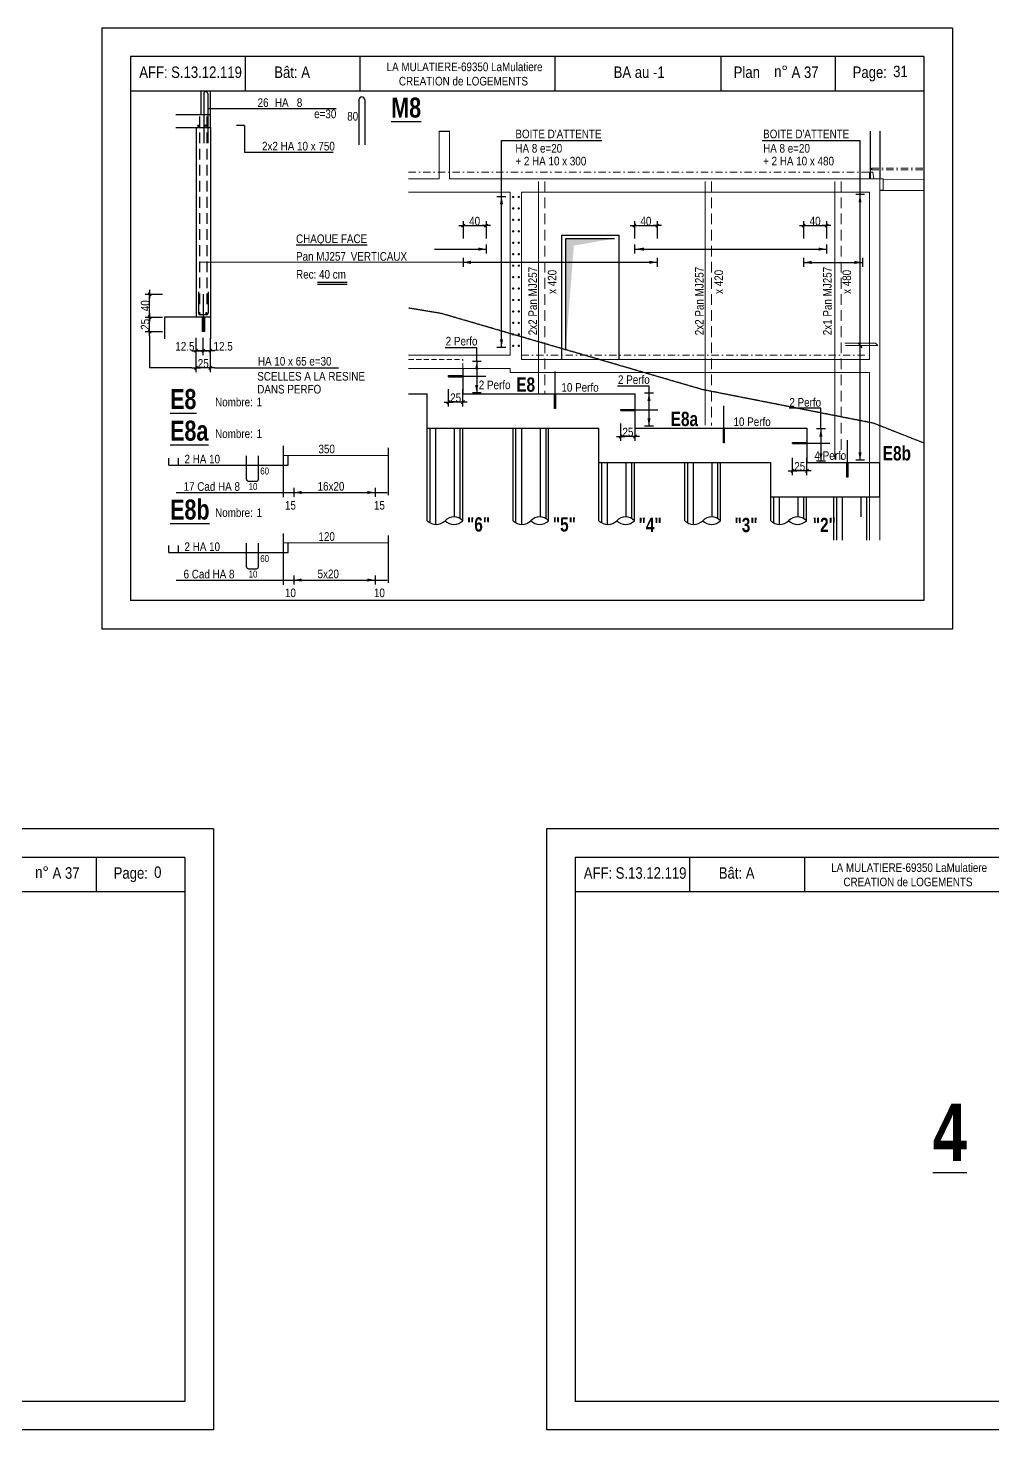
# Model space of a CAD drawing. Header units: metres. Extents: x -9927 to 45032, y -190416 to 12166.
# Drawn here: x 7511 to 9196, y -173726 to -171278 of the extents above; entities that cross this region are included whole.
import ezdxf
from ezdxf.enums import TextEntityAlignment as Align

# ---------------------------------------------------------------- set-up
doc = ezdxf.new("R2010")
doc.units = ezdxf.units.M
doc.header["$PDMODE"] = 65
for name, pattern in [('CACHE2', [0.1875, 0.125, -0.0625]), ('CACHEx2', [19.05, 12.7, -6.35]), ('TIRETPT2', [12.7, 6.35, -3.175, 0, -3.175]), ('TIRETPTX2', [50.8, 25.4, -12.7, 0, -12.7])]:
    doc.linetypes.add(name, pattern=pattern)
for name, color, linetype in [('01_cote_gen', 4, 'Continuous'), ('01_fenetres', 171, 'Continuous'), ('01_linteaux', 3, 'Continuous'), ('01_murs_coup', 5, 'Continuous'), ('01_poch_BN', 9, 'Continuous'), ('01_poch_murs', 251, 'Continuous'), ('01_sem', 42, 'Continuous'), ('01_texte', 230, 'Continuous'), ('AA_COTES', 2, 'Continuous')]:
    doc.layers.add(name, color=color, linetype=linetype)
doc.styles.add('impact', font='impact.ttf')
doc.styles.add('STYLE2', font='ARIALN.TTF')
doc.dimstyles.new('JB50', dxfattribs={"dimscale": 0.1, "dimtxt": 150, "dimasz": 15, "dimexe": 0.1, "dimexo": 0.1, "dimgap": 0.09, "dimtad": 1, "dimdec": 1, "dimdsep": 46, "dimtxsty": 'STYLE2', "dimblk1": 'BOND_G', "dimblk2": 'BOND_D', "dimsah": 1, "dimcen": 1.5, "dimdle": 0.01, "dimse1": 1, "dimse2": 1, "dimclrd": 4, "dimclre": 2, "dimclrt": 6, "dimazin": 2, "dimtfac": 2.333333, "dimtdec": 1, "dimtix": 1, "dimtmove": 2, "dimatfit": 3, "dimldrblk": 'BOND_G', "dimfxl": 1, "dimtolj": 1, "dimtzin": 0, "dimarcsym": 0})

# ---------------------------------------------------------------- blocks, each defined once
blk = doc.blocks.new('BOND_G')
at = {"layer": 'AA_COTES', "color": 0}
for p, q in [((5, 0), (-5, 0)), ((1.8, 1.8), (-1.8, -1.8)), ((0, -5), (0, 15))]:
    blk.add_line(p, q, dxfattribs=at)
blk = doc.blocks.new('BOND_D')
at = {"layer": 'AA_COTES', "color": 0}
for p, q in [((5, 0), (-5, 0)), ((-1.8, -1.8), (1.8, 1.8)), ((0, 5), (0, -15))]:
    blk.add_line(p, q, dxfattribs=at)
blk = doc.blocks.new('*D1812')
at = {"layer": '01_cote_gen', "color": 4, "lineweight": -2, "ltscale": 0.5, "transparency": 16777216}
blk.add_line((8571.3, -171622.6), (8608.2, -171622.6), dxfattribs=at)
at = {"layer": 'DEFPOINTS', "color": 0, "lineweight": 0, "ltscale": 0.5, "transparency": 16777216}
for p in [(8609.7, -171622.6), (8569.8, -171655.7), (8609.7, -171678.8)]:
    blk.add_point(p, dxfattribs=at)
at = {"layer": '01_cote_gen', "color": 4, "lineweight": -2, "ltscale": 0.5, "transparency": 16777216, "xscale": 1.5, "yscale": 1.5, "zscale": 1.5, "rotation": 180}
blk.add_blockref('BOND_G', (8569.8, -171622.6), dxfattribs=at)
at = {"layer": '01_cote_gen', "color": 4, "lineweight": -2, "ltscale": 0.5, "transparency": 16777216, "xscale": 1.5, "yscale": 1.5, "zscale": 1.5}
blk.add_blockref('BOND_D', (8609.7, -171622.6), dxfattribs=at)
at = {"layer": '01_cote_gen', "color": 6, "lineweight": 0, "ltscale": 0.5, "transparency": 16777216, "insert": (8589.8, -171614.9), "char_height": 15, "attachment_point": 5, "style": 'STYLE2'}
blk.add_mtext('\\A1;40', dxfattribs=at)
blk = doc.blocks.new('*D1813')
at = {"layer": '01_cote_gen', "color": 4, "lineweight": -2, "ltscale": 0.5, "transparency": 16777216}
blk.add_line((8866.7, -171622.6), (8903.7, -171622.6), dxfattribs=at)
at = {"layer": 'DEFPOINTS', "color": 0, "lineweight": 0, "ltscale": 0.5, "transparency": 16777216}
for p in [(8905.2, -171622.6), (8905.2, -171655.7), (8865.2, -171678.8)]:
    blk.add_point(p, dxfattribs=at)
at = {"layer": '01_cote_gen', "color": 4, "lineweight": -2, "ltscale": 0.5, "transparency": 16777216, "xscale": 1.5, "yscale": 1.5, "zscale": 1.5, "rotation": 180}
blk.add_blockref('BOND_G', (8865.2, -171622.6), dxfattribs=at)
at = {"layer": '01_cote_gen', "color": 4, "lineweight": -2, "ltscale": 0.5, "transparency": 16777216, "xscale": 1.5, "yscale": 1.5, "zscale": 1.5}
blk.add_blockref('BOND_D', (8905.2, -171622.6), dxfattribs=at)
at = {"layer": '01_cote_gen', "color": 6, "lineweight": 0, "ltscale": 0.5, "transparency": 16777216, "insert": (8885.2, -171614.9), "char_height": 15, "attachment_point": 5, "style": 'STYLE2'}
blk.add_mtext('\\A1;40', dxfattribs=at)
blk = doc.blocks.new('*D1814')
at = {"layer": '01_cote_gen', "color": 4, "lineweight": -2, "ltscale": 0.5, "transparency": 16777216}
blk.add_line((8272.4, -171622.6), (8309.4, -171622.6), dxfattribs=at)
at = {"layer": 'DEFPOINTS', "color": 0, "lineweight": 0, "ltscale": 0.5, "transparency": 16777216}
for p in [(8310.9, -171622.6), (8310.9, -171655.7), (8270.9, -171678.8)]:
    blk.add_point(p, dxfattribs=at)
at = {"layer": '01_cote_gen', "color": 4, "lineweight": -2, "ltscale": 0.5, "transparency": 16777216, "xscale": 1.5, "yscale": 1.5, "zscale": 1.5, "rotation": 180}
blk.add_blockref('BOND_G', (8270.9, -171622.6), dxfattribs=at)
at = {"layer": '01_cote_gen', "color": 4, "lineweight": -2, "ltscale": 0.5, "transparency": 16777216, "xscale": 1.5, "yscale": 1.5, "zscale": 1.5}
blk.add_blockref('BOND_D', (8310.9, -171622.6), dxfattribs=at)
at = {"layer": '01_cote_gen', "color": 6, "lineweight": 0, "ltscale": 0.5, "transparency": 16777216, "insert": (8290.9, -171614.9), "char_height": 15, "attachment_point": 5, "style": 'STYLE2'}
blk.add_mtext('\\A1;40', dxfattribs=at)
blk = doc.blocks.new('*D1815')
at = {"layer": '01_cote_gen', "color": 4, "lineweight": -2, "ltscale": 0.5, "transparency": 16777216}
blk.add_line((7723.4, -171781.1), (7723.4, -171744.1), dxfattribs=at)
at = {"layer": 'DEFPOINTS', "color": 0, "lineweight": 0, "ltscale": 0.5, "transparency": 16777216}
for p in [(7723.4, -171742.6), (7817.1, -171742.6), (7730.9, -171782.6)]:
    blk.add_point(p, dxfattribs=at)
at = {"layer": '01_cote_gen', "color": 4, "lineweight": -2, "ltscale": 0.5, "transparency": 16777216, "xscale": 1.5, "yscale": 1.5, "zscale": 1.5}
for name, p, rotation in [('BOND_D', (7723.4, -171742.6), 90), ('BOND_G', (7723.4, -171782.6), 270)]:
    blk.add_blockref(name, p, dxfattribs=dict(at, rotation=rotation))
at = {"layer": '01_cote_gen', "color": 6, "lineweight": 0, "ltscale": 0.5, "transparency": 16777216, "insert": (7715.8, -171762.6), "char_height": 15, "attachment_point": 5, "rotation": 90, "style": 'STYLE2'}
blk.add_mtext('\\A1;40', dxfattribs=at)
blk = doc.blocks.new('*D1816')
at = {"layer": '01_cote_gen', "color": 4, "lineweight": -2, "ltscale": 0.5, "transparency": 16777216}
blk.add_line((7828.1, -171841.2), (7818.6, -171841.2), dxfattribs=at)
at = {"layer": 'DEFPOINTS', "color": 0, "lineweight": 0, "ltscale": 0.5, "transparency": 16777216}
for p in [(7829.6, -171801.5), (7817.1, -171807.6), (7817.1, -171841.2)]:
    blk.add_point(p, dxfattribs=at)
at = {"layer": '01_cote_gen', "color": 4, "lineweight": -2, "ltscale": 0.5, "transparency": 16777216, "xscale": 1.5, "yscale": 1.5, "zscale": 1.5, "rotation": 180}
blk.add_blockref('BOND_D', (7817.1, -171841.2), dxfattribs=at)
at = {"layer": '01_cote_gen', "color": 4, "lineweight": -2, "ltscale": 0.5, "transparency": 16777216, "xscale": 1.5, "yscale": 1.5, "zscale": 1.5}
blk.add_blockref('BOND_G', (7829.6, -171841.2), dxfattribs=at)
at = {"layer": '01_cote_gen', "color": 6, "lineweight": 0, "ltscale": 0.5, "transparency": 16777216, "insert": (7851.8, -171833.5), "char_height": 15, "attachment_point": 5, "style": 'STYLE2'}
blk.add_mtext('\\A1;12.5', dxfattribs=at)
blk = doc.blocks.new('*D1817')
at = {"layer": '01_cote_gen', "color": 4, "lineweight": -2, "ltscale": 0.5, "transparency": 16777216}
blk.add_line((7815.6, -171841.2), (7806.1, -171841.2), dxfattribs=at)
at = {"layer": 'DEFPOINTS', "color": 0, "lineweight": 0, "ltscale": 0.5, "transparency": 16777216}
for p in [(7804.6, -171782.6), (7817.1, -171807.6), (7804.6, -171841.2)]:
    blk.add_point(p, dxfattribs=at)
at = {"layer": '01_cote_gen', "color": 4, "lineweight": -2, "ltscale": 0.5, "transparency": 16777216, "xscale": 1.5, "yscale": 1.5, "zscale": 1.5, "rotation": 180}
blk.add_blockref('BOND_D', (7804.6, -171841.2), dxfattribs=at)
at = {"layer": '01_cote_gen', "color": 4, "lineweight": -2, "ltscale": 0.5, "transparency": 16777216, "xscale": 1.5, "yscale": 1.5, "zscale": 1.5}
blk.add_blockref('BOND_G', (7817.1, -171841.2), dxfattribs=at)
at = {"layer": '01_cote_gen', "color": 6, "lineweight": 0, "ltscale": 0.5, "transparency": 16777216, "insert": (7785.1, -171833.5), "char_height": 15, "attachment_point": 5, "style": 'STYLE2'}
blk.add_mtext('\\A1;12.5', dxfattribs=at)
blk = doc.blocks.new('*D1818')
at = {"layer": '01_cote_gen', "color": 4, "lineweight": -2, "ltscale": 0.5, "transparency": 16777216}
blk.add_line((7828.1, -171871.1), (7806.1, -171871.1), dxfattribs=at)
at = {"layer": 'DEFPOINTS', "color": 0, "lineweight": 0, "ltscale": 0.5, "transparency": 16777216}
for p in [(7804.6, -171848.7), (7829.6, -171848.7), (7804.6, -171871.1)]:
    blk.add_point(p, dxfattribs=at)
at = {"layer": '01_cote_gen', "color": 4, "lineweight": -2, "ltscale": 0.5, "transparency": 16777216, "xscale": 1.5, "yscale": 1.5, "zscale": 1.5, "rotation": 180}
blk.add_blockref('BOND_D', (7804.6, -171871.1), dxfattribs=at)
at = {"layer": '01_cote_gen', "color": 4, "lineweight": -2, "ltscale": 0.5, "transparency": 16777216, "xscale": 1.5, "yscale": 1.5, "zscale": 1.5}
blk.add_blockref('BOND_G', (7829.6, -171871.1), dxfattribs=at)
at = {"layer": '01_cote_gen', "color": 6, "lineweight": 0, "ltscale": 0.5, "transparency": 16777216, "insert": (7817.1, -171863.4), "char_height": 15, "attachment_point": 5, "style": 'STYLE2'}
blk.add_mtext('\\A1;25', dxfattribs=at)
blk = doc.blocks.new('*D1819')
at = {"layer": '01_cote_gen', "color": 4, "lineweight": -2, "ltscale": 0.5, "transparency": 16777216}
blk.add_line((7723.4, -171806.1), (7723.4, -171784.1), dxfattribs=at)
at = {"layer": 'DEFPOINTS', "color": 0, "lineweight": 0, "ltscale": 0.5, "transparency": 16777216}
for p in [(7723.4, -171782.6), (7775.5, -171782.6), (7815.1, -171807.6)]:
    blk.add_point(p, dxfattribs=at)
at = {"layer": '01_cote_gen', "color": 4, "lineweight": -2, "ltscale": 0.5, "transparency": 16777216, "xscale": 1.5, "yscale": 1.5, "zscale": 1.5}
for name, p, rotation in [('BOND_D', (7723.4, -171782.6), 90), ('BOND_G', (7723.4, -171807.6), 270)]:
    blk.add_blockref(name, p, dxfattribs=dict(at, rotation=rotation))
at = {"layer": '01_cote_gen', "color": 6, "lineweight": 0, "ltscale": 0.5, "transparency": 16777216, "insert": (7715.8, -171795.1), "char_height": 15, "attachment_point": 5, "rotation": 90, "style": 'STYLE2'}
blk.add_mtext('\\A1;25', dxfattribs=at)
blk = doc.blocks.new('*D1820')
at = {"layer": '01_cote_gen', "color": 4, "lineweight": -2, "ltscale": 0.5, "transparency": 16777216}
blk.add_line((8268.7, -171931), (8246.7, -171931), dxfattribs=at)
at = {"layer": 'DEFPOINTS', "color": 0, "lineweight": 0, "ltscale": 0.5, "transparency": 16777216}
for p in [(8245.2, -171837.2), (8270.2, -171848.9), (8245.2, -171931)]:
    blk.add_point(p, dxfattribs=at)
at = {"layer": '01_cote_gen', "color": 4, "lineweight": -2, "ltscale": 0.5, "transparency": 16777216, "xscale": 1.5, "yscale": 1.5, "zscale": 1.5, "rotation": 180}
blk.add_blockref('BOND_D', (8245.2, -171931), dxfattribs=at)
at = {"layer": '01_cote_gen', "color": 4, "lineweight": -2, "ltscale": 0.5, "transparency": 16777216, "xscale": 1.5, "yscale": 1.5, "zscale": 1.5}
blk.add_blockref('BOND_G', (8270.2, -171931), dxfattribs=at)
at = {"layer": '01_cote_gen', "color": 6, "lineweight": 0, "ltscale": 0.5, "transparency": 16777216, "insert": (8257.7, -171923.3), "char_height": 15, "attachment_point": 5, "style": 'STYLE2'}
blk.add_mtext('\\A1;25', dxfattribs=at)
blk = doc.blocks.new('*D1821')
at = {"layer": '01_cote_gen', "color": 4, "lineweight": -2, "ltscale": 0.5, "transparency": 16777216}
blk.add_line((8569.4, -171991), (8547.4, -171991), dxfattribs=at)
at = {"layer": 'DEFPOINTS', "color": 0, "lineweight": 0, "ltscale": 0.5, "transparency": 16777216}
for p in [(8545.9, -171897.2), (8570.9, -171908.9), (8545.9, -171991)]:
    blk.add_point(p, dxfattribs=at)
at = {"layer": '01_cote_gen', "color": 4, "lineweight": -2, "ltscale": 0.5, "transparency": 16777216, "xscale": 1.5, "yscale": 1.5, "zscale": 1.5, "rotation": 180}
blk.add_blockref('BOND_D', (8545.9, -171991), dxfattribs=at)
at = {"layer": '01_cote_gen', "color": 4, "lineweight": -2, "ltscale": 0.5, "transparency": 16777216, "xscale": 1.5, "yscale": 1.5, "zscale": 1.5}
blk.add_blockref('BOND_G', (8570.9, -171991), dxfattribs=at)
at = {"layer": '01_cote_gen', "color": 6, "lineweight": 0, "ltscale": 0.5, "transparency": 16777216, "insert": (8558.4, -171983.3), "char_height": 15, "attachment_point": 5, "style": 'STYLE2'}
blk.add_mtext('\\A1;25', dxfattribs=at)
blk = doc.blocks.new('*D1822')
at = {"layer": '01_cote_gen', "color": 4, "lineweight": -2, "ltscale": 0.5, "transparency": 16777216}
blk.add_line((8869.4, -172051), (8847.4, -172051), dxfattribs=at)
at = {"layer": 'DEFPOINTS', "color": 0, "lineweight": 0, "ltscale": 0.5, "transparency": 16777216}
for p in [(8845.9, -171957.2), (8870.9, -171968.9), (8845.9, -172051)]:
    blk.add_point(p, dxfattribs=at)
at = {"layer": '01_cote_gen', "color": 4, "lineweight": -2, "ltscale": 0.5, "transparency": 16777216, "xscale": 1.5, "yscale": 1.5, "zscale": 1.5, "rotation": 180}
blk.add_blockref('BOND_D', (8845.9, -172051), dxfattribs=at)
at = {"layer": '01_cote_gen', "color": 4, "lineweight": -2, "ltscale": 0.5, "transparency": 16777216, "xscale": 1.5, "yscale": 1.5, "zscale": 1.5}
blk.add_blockref('BOND_G', (8870.9, -172051), dxfattribs=at)
at = {"layer": '01_cote_gen', "color": 6, "lineweight": 0, "ltscale": 0.5, "transparency": 16777216, "insert": (8858.4, -172043.3), "char_height": 15, "attachment_point": 5, "style": 'STYLE2'}
blk.add_mtext('\\A1;25', dxfattribs=at)

msp = doc.modelspace()

# ---------------------------------------------------------------- linework, layer by layer
at = {"layer": '01_cote_gen', "color": 5, "linetype": 'Continuous', "lineweight": 0}
for p, q in [((8402.18, -171545.37), (8402.18, -171916.21)), ((8693.07, -171545.37), (8693.07, -171971.22)), ((8919.63, -171545.37), (8919.63, -172030.79))]:
    msp.add_line(p, q, dxfattribs=at)
at = {"layer": '01_cote_gen', "color": 5, "linetype": 'CACHE2', "lineweight": 0, "ltscale": 150}
for p, q in [((8413.33, -171545.37), (8413.33, -171916.21)), ((8704.22, -171545.37), (8704.22, -171971.7)), ((8930.78, -171545.37), (8930.78, -172031.28))]:
    msp.add_line(p, q, dxfattribs=at)
at = {"layer": '01_fenetres', "ltscale": 30}
for p, q in [((7690.11, -171327.53), (7690.11, -172277.53)), ((7690.11, -171327.53), (7690.11, -172277.53)), ((7690.11, -171327.53), (7690.11, -172277.53)), ((9075.11, -171327.53), (7690.11, -171327.53)), ((7890.11, -171327.53), (7890.11, -171387.53)), ((8090.5, -171327.53), (8090.5, -171387.53)), ((8430.67, -171327.53), (8430.67, -171387.53)), ((8720.97, -171387.53), (8720.97, -171327.53)), ((8920.97, -171387.53), (8920.97, -171327.53)), ((9075.11, -171327.53), (9075.11, -172277.53)), ((9075.11, -171387.53), (7690.11, -171387.53)), ((9075.11, -172277.53), (7690.11, -172277.53)), ((7785.09, -172726.29), (6400.09, -172726.29)), ((7630.96, -172786.29), (7630.96, -172726.29)), ((7785.09, -172726.29), (7785.09, -173676.29)), ((8466.08, -172726.29), (8466.08, -173676.29)), ((8466.08, -172726.29), (8466.08, -173676.29)), ((8466.08, -172726.29), (8466.08, -173676.29)), ((9851.08, -172726.29), (8466.08, -172726.29)), ((8666.08, -172726.29), (8666.08, -172786.29)), ((8866.48, -172726.29), (8866.48, -172786.29)), ((7785.09, -172786.29), (6400.09, -172786.29)), ((9851.08, -172786.29), (8466.08, -172786.29)), ((7785.09, -173676.29), (6400.09, -173676.29)), ((9851.08, -173676.29), (8466.08, -173676.29))]:
    msp.add_line(p, q, dxfattribs=at)
at = {"layer": '01_linteaux'}
for p, q in [((7813.56, -171428.38), (7813.56, -171387.53)), ((7829.56, -171451.38), (7829.56, -171387.53)), ((7769.45, -171428.38), (7829.56, -171428.38)), ((7769.45, -171451.38), (7829.56, -171451.38)), ((7804.56, -171451.38), (7804.56, -171782.58)), ((7829.56, -171451.38), (7829.56, -171782.58)), ((8981.92, -171541.21), (8981.92, -171457.95)), ((9003.92, -171541.27), (8997.92, -171541.21)), ((9003.92, -171561.21), (8997.92, -171561.21)), ((8442.92, -171856.21), (8442.92, -171639.21)), ((8442.92, -171639.21), (8542.92, -171639.21)), ((8542.92, -171856.21), (8542.92, -171639.21)), ((7808.56, -171738.58), (7808.56, -171775.58)), ((7817.06, -171742.58), (7817.06, -171807.58)), ((7825.56, -171738.58), (7825.56, -171775.58)), ((7822.56, -171778.58), (7811.56, -171778.58)), ((7749.56, -171782.58), (7749.56, -171820.51)), ((7829.56, -171782.58), (7749.56, -171782.58)), ((7815.06, -171782.58), (7815.06, -171807.58)), ((7819.06, -171782.58), (7819.06, -171807.58)), ((7829.56, -171782.58), (7829.56, -171820.51)), ((7819.06, -171807.58), (7815.06, -171807.58)), ((8270.19, -171872.21), (8270.19, -171916.21)), ((8431.32, -171942.21), (8431.32, -171877.21)), ((8245.19, -171886.58), (8245.19, -171884.58)), ((8245.19, -171884.58), (8270.19, -171884.58)), ((8245.19, -171885.58), (8310.19, -171885.58)), ((8245.19, -171886.58), (8270.19, -171886.58)), ((8175.58, -171916.21), (8208.19, -171916.21)), ((8208.19, -172138.06), (8208.19, -171916.21)), ((8270.19, -171916.21), (8570.92, -171916.21)), ((8430.32, -171942.21), (8430.32, -171917.21)), ((8432.32, -171942.21), (8432.32, -171917.21)), ((8570.92, -171976.21), (8570.92, -171916.21)), ((8432.32, -171942.21), (8430.32, -171942.21)), ((8545.92, -171945.67), (8545.92, -171943.67)), ((8545.92, -171943.67), (8570.92, -171943.67)), ((8545.92, -171944.67), (8610.92, -171944.67)), ((8545.92, -171945.67), (8570.92, -171945.67)), ((8726.06, -172002.21), (8726.06, -171937.21)), ((8208.19, -171976.21), (8507.92, -171976.21)), ((8270.19, -172138.06), (8270.19, -171976.21)), ((8358.01, -172138.06), (8358.01, -171976.21)), ((8420.01, -172138.06), (8420.01, -171976.21)), ((8507.92, -172036.21), (8507.92, -171976.21)), ((8570.92, -171976.21), (8870.92, -171976.21)), ((8870.92, -171976.21), (8870.92, -172036.21)), ((8725.06, -172002.21), (8725.06, -171977.21)), ((8727.06, -172002.21), (8727.06, -171977.21)), ((8941.69, -172062.21), (8941.69, -171997.21)), ((8727.06, -172002.21), (8725.06, -172002.21)), ((8845.92, -172003.35), (8845.92, -172001.35)), ((8845.92, -172001.35), (8870.92, -172001.35)), ((8845.92, -172002.35), (8910.92, -172002.35)), ((8845.92, -172003.35), (8870.92, -172003.35)), ((8507.92, -172036.21), (8807.92, -172036.21)), ((8507.92, -172138.06), (8507.92, -172036.21)), ((8569.92, -172138.06), (8569.92, -172036.21)), ((8657.92, -172138.06), (8657.92, -172036.21)), ((8719.92, -172138.06), (8719.92, -172036.21)), ((8807.92, -172138.06), (8807.92, -172036.21)), ((8870.92, -172036.21), (8997.92, -172036.21)), ((8940.69, -172062.21), (8940.69, -172037.21)), ((8942.69, -172062.21), (8942.69, -172037.21)), ((8997.92, -172096.21), (8997.92, -172036.21)), ((8942.69, -172062.21), (8940.69, -172062.21)), ((8807.92, -172096.21), (8997.92, -172096.21)), ((8869.92, -172138.06), (8869.92, -172096.21)), ((8917.92, -172172.06), (8917.92, -172096.21))]:
    msp.add_line(p, q, dxfattribs=at)
at = {"layer": '01_linteaux', "linetype": 'Continuous'}
for p, q in [((7818.07, -171392.16), (7818.07, -171478.8)), ((7825.07, -171392.16), (7825.07, -171478.8)), ((8088.89, -171402.87), (8088.89, -171481.8)), ((8098.89, -171402.87), (8098.89, -171481.8)), ((7892.57, -172065.64), (7892.57, -172024.61)), ((7913.29, -172065.64), (7913.29, -172024.61)), ((7896.07, -172069.14), (7909.79, -172069.14)), ((7892.57, -172218.62), (7892.57, -172177.59)), ((7913.29, -172218.62), (7913.29, -172177.59)), ((7896.07, -172222.12), (7909.79, -172222.12))]:
    msp.add_line(p, q, dxfattribs=at)
at = {"layer": '01_linteaux', "linetype": 'TIRETPTX2', "ltscale": 0.02}
msp.add_line((8983.79, -171522.21), (8983.79, -171525.21), dxfattribs=at)
at = {"layer": '01_linteaux', "color": 5, "linetype": 'CACHEx2', "ltscale": 0.05}
for p, q in [((8232.9, -171776.21), (8175.58, -171766.68)), ((8688.92, -171909.21), (8232.9, -171776.21)), ((8988.92, -171968.21), (8688.92, -171909.21)), ((8988.92, -171968.21), (9075.11, -172002.11))]:
    msp.add_line(p, q, dxfattribs=at)
at = {"layer": '01_linteaux', "linetype": 'CACHEx2', "lineweight": 18, "ltscale": 0.7}
for p in [(8175.58, -171856.21), (8270.19, -171872.21)]:
    msp.add_line(p, (8270.19, -171856.21), dxfattribs=at)
at = {"layer": '01_linteaux', "const_width": 2, "flags": 128}
for points in [[(7807.45, -171448.33, 1), (7809.45, -171448.33, 1)], [(7820.02, -171447.98, 1), (7822.02, -171447.98, 1)], [(7809.56, -171775.54, 1), (7811.56, -171775.54, 1)], [(7821.56, -171775.58, 1), (7823.56, -171775.58, 1)]]:
    msp.add_lwpolyline(points, format="xyb", close=True, dxfattribs=at)
at = {"layer": '01_linteaux'}
msp.add_lwpolyline([(8997.92, -171457.95), (8997.92, -171541.21)], dxfattribs=at)
at = {"layer": '01_linteaux', "linetype": 'Continuous'}
for centre, radius, start, end in [((7821.57, -171392.16), 3.5, 0, 180), ((8093.89, -171402.87), 5, 0, 180), ((7896.07, -172065.64), 3.5, 180, 270), ((7909.79, -172065.64), 3.5, 270, 0), ((7896.07, -172218.62), 3.5, 180, 270), ((7909.79, -172218.62), 3.5, 270, 0)]:
    msp.add_arc(centre, radius, start, end, dxfattribs=at)
at = {"layer": '01_linteaux'}
for centre, radius, start, end in [((7811.56, -171775.58), 3, 180, 270), ((7822.56, -171775.58), 3, 270, 0), ((8223.69, -172122.99), 21.62, 224.19387, 315.80613), ((8254.69, -172153.13), 21.62, 44.19387, 135.80613), ((8254.69, -172122.99), 21.62, 224.19387, 315.80613), ((8373.51, -172122.99), 21.62, 224.19387, 315.80613), ((8404.51, -172153.13), 21.62, 44.19387, 135.80613), ((8404.51, -172122.99), 21.62, 224.19387, 315.80613), ((8523.42, -172122.99), 21.62, 224.19387, 315.80613), ((8554.42, -172153.13), 21.62, 44.19387, 135.80613), ((8554.42, -172122.99), 21.62, 224.19387, 315.80613), ((8673.42, -172122.99), 21.62, 224.19387, 315.80613), ((8704.42, -172153.13), 21.62, 44.19387, 135.80613), ((8704.42, -172122.99), 21.62, 224.19387, 315.80613), ((8823.42, -172122.99), 21.62, 224.19387, 315.80613), ((8854.42, -172153.13), 21.62, 44.19387, 135.80613), ((8854.42, -172122.99), 21.62, 224.19387, 315.80613)]:
    msp.add_arc(centre, radius, start, end, dxfattribs=at)
at = {"layer": '01_murs_coup', "linetype": 'Continuous', "lineweight": 5}
for p, q in [((8228.92, -171541.21), (8228.92, -171457.95)), ((8246.92, -171541.21), (8246.92, -171457.95)), ((8979.92, -171541.21), (8979.92, -171529.21)), ((8979.92, -171529.21), (8985.92, -171529.21)), ((8985.92, -171529.21), (8987.92, -171541.21)), ((8175.58, -171541.21), (8228.92, -171541.21)), ((9003.92, -171561.21), (9003.92, -171541.21)), ((8175.58, -171564.21), (8352.92, -171564.21)), ((8352.92, -171849.21), (8352.92, -171564.21)), ((8372.92, -171856.21), (8372.92, -171564.21)), ((8372.92, -171564.21), (8979.92, -171564.21)), ((8979.92, -171856.21), (8979.92, -171564.21)), ((9003.92, -171561.21), (9075.11, -171561.21)), ((8175.58, -171849.21), (8352.92, -171849.21)), ((8175.58, -171872.21), (8352.92, -171872.21)), ((8352.92, -171872.21), (8352.92, -171879.21)), ((8372.92, -171856.21), (8979.92, -171856.21)), ((8352.92, -171879.21), (8979.92, -171879.21)), ((8979.92, -172172.06), (8979.92, -171879.21))]:
    msp.add_line(p, q, dxfattribs=at)
for points in [[(8246.92, -171541.21), (8997.92, -171541.21)], [(8997.92, -171541.21), (8997.92, -172172.06)], [(9003.92, -171541.27), (9075.11, -171541.95)]]:
    msp.add_lwpolyline(points, dxfattribs=at)
at = {"layer": '01_poch_BN'}
msp.add_line((8228.92, -171457.95), (8246.92, -171457.95), dxfattribs=at)
at = {"layer": '01_poch_murs', "ltscale": 3}
for p, q in [((8450.01, -171839.53), (8450.01, -171645.22)), ((8450.01, -171645.22), (8535.2, -171645.22))]:
    msp.add_line(p, q, dxfattribs=at)
at = {"layer": '01_poch_murs'}
for p, q in [((8213.19, -172141.89), (8213.19, -171976.21)), ((8223.19, -172144.6), (8223.19, -171976.21)), ((8255.19, -171976.21), (8255.19, -172131.52)), ((8265.19, -171976.21), (8265.19, -172134.24)), ((8363.01, -172141.89), (8363.01, -171976.21)), ((8373.01, -172144.6), (8373.01, -171976.21)), ((8405.01, -171976.21), (8405.01, -172131.52)), ((8415.01, -171976.21), (8415.01, -172134.24)), ((8512.92, -172141.89), (8512.92, -172036.21)), ((8522.92, -172144.6), (8522.92, -172036.21)), ((8554.92, -172036.21), (8554.92, -172131.52)), ((8564.92, -172036.21), (8564.92, -172134.24)), ((8662.92, -172141.89), (8662.92, -172036.21)), ((8672.92, -172144.6), (8672.92, -172036.21)), ((8704.92, -172036.21), (8704.92, -172131.52)), ((8714.92, -172036.21), (8714.92, -172134.24)), ((8812.92, -172141.89), (8812.92, -172096.21)), ((8822.92, -172144.6), (8822.92, -172096.21)), ((8854.92, -172096.21), (8854.92, -172131.52)), ((8864.92, -172096.21), (8864.92, -172134.24)), ((8922.92, -172172.06), (8922.92, -172096.21)), ((8932.92, -172172.06), (8932.92, -172096.21)), ((8964.92, -172096.21), (8964.92, -172131.52)), ((8974.92, -172096.21), (8974.92, -172172.06))]:
    msp.add_line(p, q, dxfattribs=at)
at = {"layer": '01_poch_murs', "ltscale": 3}
for points in [[(8450.01, -171839.53), (8450.01, -171645.22), (8464.04, -171657.5)], [(8450.01, -171645.22), (8535.2, -171645.22), (8464.04, -171657.5)]]:
    msp.add_solid(points, dxfattribs=at)
at = {"layer": '01_sem', "color": 2, "linetype": 'TIRETPT2', "lineweight": 0, "ltscale": 2}
for p, q in [((8175.58, -171529.21), (8979.92, -171529.21)), ((8983.79, -171522.21), (9075.11, -171522.21)), ((8983.79, -171525.21), (9075.11, -171525.21)), ((8372.92, -171849.21), (8981.92, -171849.21))]:
    msp.add_line(p, q, dxfattribs=at)
at = {"layer": '01_sem', "color": 2, "lineweight": 0, "ltscale": 7}
for p, q in [((8990.7, -171828.24), (8936.78, -171828.24)), ((8994.93, -171831.77), (8990.7, -171828.24)), ((8994.93, -171831.77), (8938.27, -171831.77)), ((7956.86, -172023.99), (8139.75, -172023.99)), ((7956.86, -172176.97), (8139.75, -172176.97))]:
    msp.add_line(p, q, dxfattribs=at)
at = {"layer": '01_sem', "color": 2, "lineweight": 0, "ltscale": 7, "const_width": 2, "flags": 128}
for points in [[(8357.15, -171572.58, 1), (8359.15, -171572.58, 1)], [(8366.87, -171572.58, 1), (8368.87, -171572.58, 1)], [(8357.15, -171592.58, 1), (8359.15, -171592.58, 1)], [(8366.87, -171592.58, 1), (8368.87, -171592.58, 1)], [(8357.15, -171612.58, 1), (8359.15, -171612.58, 1)], [(8357.15, -171632.58, 1), (8359.15, -171632.58, 1)], [(8366.87, -171612.58, 1), (8368.87, -171612.58, 1)], [(8366.87, -171632.58, 1), (8368.87, -171632.58, 1)], [(8357.15, -171652.58, 1), (8359.15, -171652.58, 1)], [(8366.87, -171652.58, 1), (8368.87, -171652.58, 1)], [(8357.15, -171672.58, 1), (8359.15, -171672.58, 1)], [(8366.87, -171672.58, 1), (8368.87, -171672.58, 1)], [(8357.15, -171692.58, 1), (8359.15, -171692.58, 1)], [(8366.87, -171692.58, 1), (8368.87, -171692.58, 1)], [(8357.15, -171712.58, 1), (8359.15, -171712.58, 1)], [(8357.15, -171732.58, 1), (8359.15, -171732.58, 1)], [(8366.87, -171712.58, 1), (8368.87, -171712.58, 1)], [(8366.87, -171732.58, 1), (8368.87, -171732.58, 1)], [(8357.15, -171752.58, 1), (8359.15, -171752.58, 1)], [(8366.87, -171752.58, 1), (8368.87, -171752.58, 1)], [(8357.15, -171772.58, 1), (8359.15, -171772.58, 1)], [(8366.87, -171772.58, 1), (8368.87, -171772.58, 1)], [(8357.15, -171792.58, 1), (8359.15, -171792.58, 1)], [(8366.87, -171792.58, 1), (8368.87, -171792.58, 1)], [(8357.15, -171812.58, 1), (8359.15, -171812.58, 1)], [(8366.87, -171812.58, 1), (8368.87, -171812.58, 1)], [(8357.15, -171832.58, 1), (8359.15, -171832.58, 1)], [(8366.87, -171832.58, 1), (8368.87, -171832.58, 1)]]:
    msp.add_lwpolyline(points, format="xyb", close=True, dxfattribs=at)
at = {"layer": '01_texte', "ltscale": 30}
for p, q in [((7640.11, -171277.53), (7640.11, -172327.53)), ((9125.11, -171277.53), (7640.11, -171277.53)), ((9125.11, -171277.53), (9125.11, -172327.53)), ((8329.71, -171571.54), (8345.35, -171571.54)), ((8337.77, -171834.85), (8337.77, -171571.54)), ((8971.67, -171568.4), (8956.03, -171568.4)), ((8963.6, -172032.35), (8963.6, -171568.4)), ((8310.9, -171655.67), (8310.9, -171671.31)), ((8569.77, -171655.67), (8569.77, -171671.31)), ((8905.17, -171655.67), (8905.17, -171671.31)), ((8220.73, -171663.73), (8310.9, -171663.73)), ((8270.86, -171678.85), (8270.86, -171694.49)), ((8270.93, -171678.85), (8270.93, -171694.49)), ((8569.77, -171663.73), (8905.17, -171663.73)), ((8609.75, -171678.85), (8609.75, -171694.49)), ((8865.2, -171678.85), (8865.2, -171694.49)), ((8967.62, -171678.85), (8967.62, -171694.49)), ((8270.86, -171686.67), (8609.75, -171686.67)), ((8865.2, -171686.91), (8967.62, -171686.91)), ((8960.29, -171827.63), (8966.92, -171835.91)), ((8329.71, -171834.85), (8345.35, -171834.85)), ((8302.52, -171860.14), (8286.88, -171860.14)), ((8294.7, -171860.14), (8294.7, -171914.97)), ((8302.52, -171914.97), (8286.88, -171914.97)), ((8603.25, -171915.22), (8587.61, -171915.22)), ((8595.19, -171915.22), (8595.19, -171972.81)), ((8895.19, -171941.32), (8840.01, -171941.32)), ((8895.19, -171977.64), (8895.19, -171941.32)), ((8603.25, -171972.81), (8587.61, -171972.81)), ((8903.25, -171977.64), (8887.61, -171977.64)), ((8895.19, -171977.64), (8895.19, -172034.17)), ((7956.86, -172007.35), (7956.86, -172097.02)), ((7965.28, -172040.93), (7965.28, -172023.99)), ((8139.75, -172010.68), (8139.75, -172093.39)), ((7757.18, -172040.93), (7757.18, -172028.7)), ((7757.18, -172040.93), (7965.28, -172040.93)), ((7773.73, -172040.93), (7773.73, -172028.7)), ((8903.25, -172034.17), (8887.61, -172034.17)), ((8971.67, -172032.35), (8956.03, -172032.35)), ((7769.97, -172088.81), (8138.18, -172088.81)), ((7975, -172080.75), (7975, -172096.39)), ((8117.09, -172080.75), (8117.09, -172096.39)), ((7956.86, -172160.32), (7956.86, -172249.99)), ((8139.75, -172163.65), (8139.75, -172246.36)), ((7757.18, -172193.9), (7757.18, -172181.67)), ((7757.18, -172193.9), (7965.28, -172193.9)), ((7773.73, -172193.9), (7773.73, -172181.67)), ((7965.28, -172193.9), (7965.28, -172176.97)), ((7769.97, -172241.79), (8138.18, -172241.79)), ((7975, -172233.73), (7975, -172249.37)), ((8117.09, -172233.73), (8117.09, -172249.37)), ((9125.11, -172327.53), (7640.11, -172327.53)), ((7835.09, -172676.29), (6350.09, -172676.29)), ((7835.09, -172676.29), (7835.09, -173726.29)), ((8416.08, -172676.29), (8416.08, -173726.29)), ((9901.08, -172676.29), (8416.08, -172676.29)), ((7835.09, -173726.29), (6350.09, -173726.29)), ((9901.08, -173726.29), (8416.08, -173726.29))]:
    msp.add_line(p, q, dxfattribs=at)
at = {"layer": '01_texte', "linetype": 'CACHE2', "ltscale": 150}
for p, q in [((7810.56, -171432), (7810.56, -171769.33)), ((7823.56, -171432), (7823.56, -171769.24))]:
    msp.add_line(p, q, dxfattribs=at)
at = {"layer": '01_texte'}
for p, q in [((7825.07, -171418.13), (8048.91, -171418.13)), ((7888.95, -171447.7), (7875.35, -171447.7)), ((7888.95, -171447.7), (7888.95, -171494.27)), ((8337.77, -171473.85), (8513.08, -171473.85)), ((8337.77, -171571.54), (8337.77, -171473.85)), ((8792.54, -171473.85), (8963.85, -171473.85)), ((8963.85, -171568.4), (8963.85, -171473.85)), ((7888.95, -171494.27), (8043.98, -171494.27)), ((8270.86, -171686.67), (7810.56, -171687.22)), ((8068.48, -171722.22), (8016.72, -171722.22)), ((8068.48, -171725.52), (8016.72, -171725.52)), ((7723.43, -171815.08), (7723.43, -171871.09)), ((8239.63, -171835.52), (8294.7, -171835.52)), ((8294.46, -171860.14), (8294.7, -171835.52)), ((7797.06, -171871.09), (7723.43, -171871.09)), ((7837.06, -171871.09), (8052.97, -171871.09)), ((8540.36, -171902.77), (8595.43, -171902.77)), ((8595.43, -171915.22), (8595.43, -171902.77))]:
    msp.add_line(p, q, dxfattribs=at)
at = {"layer": '01_texte', "ltscale": 30}
for points in [[(8337.77, -171571.54), (8335.01, -171585.36), (8337.77, -171585.36)], [(8337.77, -171571.54), (8340.52, -171585.36), (8337.77, -171585.36)], [(8963.6, -171568.4), (8960.85, -171582.22), (8963.6, -171582.22)], [(8963.6, -171568.4), (8966.36, -171582.22), (8963.6, -171582.22)], [(8310.9, -171663.73), (8297.08, -171660.98), (8297.08, -171663.73)], [(8310.9, -171663.73), (8297.08, -171666.49), (8297.08, -171663.73)], [(8569.77, -171663.73), (8586.29, -171660.98), (8586.29, -171663.73)], [(8569.77, -171663.73), (8586.29, -171666.49), (8586.29, -171663.73)], [(8905.17, -171663.73), (8891.35, -171660.98), (8891.35, -171663.73)], [(8905.17, -171663.73), (8891.35, -171666.49), (8891.35, -171663.73)], [(8270.86, -171686.67), (8284.68, -171683.91), (8284.68, -171686.67)], [(8270.86, -171686.67), (8284.68, -171689.42), (8284.68, -171686.67)], [(8270.93, -171686.91), (8284.76, -171684.15), (8284.76, -171686.91)], [(8270.93, -171686.91), (8284.76, -171689.66), (8284.76, -171686.91)], [(8609.75, -171686.67), (8595.93, -171683.91), (8595.93, -171686.67)], [(8609.75, -171686.67), (8595.93, -171689.42), (8595.93, -171686.67)], [(8865.2, -171686.91), (8879.03, -171684.15), (8879.03, -171686.91)], [(8865.2, -171686.91), (8879.03, -171689.66), (8879.03, -171686.91)], [(8967.62, -171686.91), (8953.8, -171684.15), (8953.8, -171686.91)], [(8967.62, -171686.91), (8953.8, -171689.66), (8953.8, -171686.91)], [(8337.77, -171834.85), (8335.01, -171821.03), (8337.77, -171821.03)], [(8337.77, -171834.85), (8340.52, -171821.03), (8337.77, -171821.03)], [(8294.46, -171860.14), (8291.7, -171873.96), (8294.46, -171873.96)], [(8294.46, -171860.14), (8297.21, -171873.96), (8294.46, -171873.96)], [(8294.46, -171914.97), (8291.7, -171901.15), (8294.46, -171901.15)], [(8294.46, -171914.97), (8297.21, -171901.15), (8294.46, -171901.15)], [(8595.19, -171915.22), (8592.44, -171929.04), (8595.19, -171929.04)], [(8595.19, -171915.22), (8597.95, -171929.04), (8595.19, -171929.04)], [(8595.19, -171972.81), (8592.44, -171958.99), (8595.19, -171958.99)], [(8595.19, -171972.81), (8597.95, -171958.99), (8595.19, -171958.99)], [(8895.19, -171977.64), (8892.44, -171991.46), (8895.19, -171991.46)], [(8895.19, -171977.64), (8897.95, -171991.46), (8895.19, -171991.46)], [(8895.19, -172034.17), (8892.44, -172020.35), (8895.19, -172020.35)], [(8895.19, -172034.17), (8897.95, -172020.35), (8895.19, -172020.35)], [(8963.6, -172032.35), (8960.85, -172018.52), (8963.6, -172018.52)], [(8963.6, -172032.35), (8966.36, -172018.52), (8963.6, -172018.52)], [(7975, -172088.81), (7988.83, -172086.06), (7988.83, -172088.81)], [(7975, -172088.81), (7988.83, -172091.57), (7988.83, -172088.81)], [(8117.09, -172088.81), (8103.27, -172086.06), (8103.27, -172088.81)], [(8117.09, -172088.81), (8103.27, -172091.57), (8103.27, -172088.81)], [(7975, -172241.79), (7988.83, -172239.03), (7988.83, -172241.79)], [(7975, -172241.79), (7988.83, -172244.54), (7988.83, -172241.79)], [(8117.09, -172241.79), (8103.27, -172239.03), (8103.27, -172241.79)], [(8117.09, -172241.79), (8103.27, -172244.54), (8103.27, -172241.79)]]:
    msp.add_solid(points, dxfattribs=at)

# ---------------------------------------------------------------- texts
at = {"layer": '01_texte'}
for s, height, style, p in [('LA MULATIERE-69350 LaMulatiere', 15, 'STYLE2', (8137.2, -171352.81)), ('AFF:', 20, 'STYLE2', (7705.4, -171364.68)), ('S.13.12.119', 20, 'STYLE2', (7761.06, -171364.68)), ('Bât: A', 20, 'STYLE2', (7941.04, -171364.68)), ('CREATION de LOGEMENTS', 15, 'STYLE2', (8158.68, -171377.81)), ('BA au -1', 20, 'STYLE2', (8533.5, -171364.68)), ('Plan', 20, 'STYLE2', (8743.02, -171364.68)), ('n%%D', 20, 'STYLE2', (8813.7, -171363.24)), ('A 37', 20, 'STYLE2', (8844.05, -171364.68)), ('Page:', 20, 'STYLE2', (8950.69, -171364.68)), ('31', 20, 'STYLE2', (9021.37, -171363.24)), ('HA', 15, 'STYLE2', (7942.26, -171415.3)), ('8', 15, 'STYLE2', (7980.43, -171415.3)), ('%%UM8', 35, 'impact', (8145.28, -171433.96)), ('80', 15, 'STYLE2', (8068.45, -171439.14)), ("BOITE D'ATTENTE", 15, 'STYLE2', (8362.01, -171469.98)), ("BOITE D'ATTENTE", 15, 'STYLE2', (8794.43, -171469.98)), ('2x2 HA 10 x 750', 15, 'STYLE2', (7919.71, -171491.31)), ('HA 8 e=20', 15, 'STYLE2', (8362.01, -171495.13)), ('HA 8 e=20', 15, 'STYLE2', (8794.43, -171495.13)), ('+ 2 HA 10 x 300', 15, 'STYLE2', (8362.01, -171517.43)), ('+ 2 HA 10 x 480', 15, 'STYLE2', (8794.43, -171517.43)), ('%%UCHAQUE FACE', 15, 'STYLE2', (7979.14, -171653.13)), ('Pan MJ257 ', 15, 'STYLE2', (7979.14, -171683.92)), ('VERTICAUX', 15, 'STYLE2', (8074.6, -171683.92)), ('Rec: 40 cm', 15, 'STYLE2', (7979.14, -171715.2)), ('2 Perfo', 15, 'STYLE2', (8240.34, -171831.96)), ('  HA 10 x 65 e=30', 15, 'STYLE2', (7902.99, -171867.09)), ('SCELLES A LA RESINE', 15, 'STYLE2', (7911.37, -171893.39)), ('DANS PERFO', 15, 'STYLE2', (7911.37, -171915.86)), ('2 Perfo', 15, 'STYLE2', (8298.07, -171908.32)), ('E8', 25, 'impact', (8363.51, -171912.8)), ('10 Perfo', 15, 'STYLE2', (8442.35, -171912.76)), ('2 Perfo', 15, 'STYLE2', (8541.08, -171899.2)), ('%%UE8', 35, 'impact', (7759.26, -171943.05)), ('Nombre:', 15, 'STYLE2', (7837.77, -171938.39)), ('1', 15, 'STYLE2', (7910.16, -171938.39)), ('2 Perfo', 15, 'STYLE2', (8840.17, -171938.86)), ('E8a', 25, 'impact', (8633.13, -171972.8)), ('%%UE8a', 35, 'impact', (7759.26, -171998.28)), ('10 Perfo', 15, 'STYLE2', (8742.72, -171972.76)), ('Nombre:', 15, 'STYLE2', (7837.77, -171993.62)), ('1', 15, 'STYLE2', (7910.16, -171993.62)), ('2 HA 10', 15, 'STYLE2', (7784.35, -172037.97)), ('350', 15, 'STYLE2', (8018.24, -172020.28)), ('4 Perfo', 15, 'STYLE2', (8884.07, -172031.76)), ('E8b', 25, 'impact', (9003.27, -172032.8)), ('60', 12, 'STYLE2', (7916.67, -172057.28)), ('17 Cad HA 8', 15, 'STYLE2', (7782.79, -172085.86)), ('10', 12, 'STYLE2', (7896.34, -172084.33)), ('16x20', 15, 'STYLE2', (8016.68, -172085.52)), ('%%UE8b', 35, 'impact', (7759.26, -172136.11)), ('Nombre:', 15, 'STYLE2', (7837.77, -172131.45)), ('1', 15, 'STYLE2', (7910.16, -172131.45)), ('15', 15, 'STYLE2', (7959.74, -172118.61)), ('15', 15, 'STYLE2', (8115.07, -172118.61)), ('120', 15, 'STYLE2', (8018.24, -172173.25)), ('2 HA 10', 15, 'STYLE2', (7784.35, -172190.95)), ('60', 12, 'STYLE2', (7916.67, -172210.26)), ('6 Cad HA 8', 15, 'STYLE2', (7782.79, -172238.83)), ('10', 12, 'STYLE2', (7896.34, -172237.31)), ('5x20', 15, 'STYLE2', (8016.68, -172238.49)), ('10', 15, 'STYLE2', (7959.74, -172271.58)), ('10', 15, 'STYLE2', (8115.07, -172271.58)), ('n%%D', 20, 'STYLE2', (7523.69, -172762)), ('A 37', 20, 'STYLE2', (7554.04, -172763.44)), ('Page:', 20, 'STYLE2', (7660.68, -172763.44)), ('0', 20, 'STYLE2', (7731.36, -172762)), ('AFF:', 20, 'STYLE2', (8481.38, -172763.44)), ('S.13.12.119', 20, 'STYLE2', (8537.04, -172763.44)), ('Bât: A', 20, 'STYLE2', (8717.02, -172763.44)), ('LA MULATIERE-69350 LaMulatiere', 15, 'STYLE2', (8913.17, -172751.57)), ('CREATION de LOGEMENTS', 15, 'STYLE2', (8934.65, -172776.57)), ('%%U4', 100, 'impact', (9090.47, -173256.3))]:
    msp.add_text(s, height=height, dxfattribs=dict(at, style=style)).set_placement(p)
at = {"layer": '01_texte', "style": 'STYLE2'}
msp.add_text('26', height=15, dxfattribs=at).set_placement((7931.06, -171415.3), align=Align.RIGHT)
msp.add_text('e=30', height=15, dxfattribs=at).set_placement((8030.08, -171434.91), align=Align.CENTER)
for s, p in [('2x2 Pan MJ257 ', (8399.71, -171814.1)), (' x 420', (8433.6, -171746.72)), ('2x2 Pan MJ257 ', (8690.6, -171814.1)), (' x 420', (8724.49, -171746.72)), ('2x1 Pan MJ257 ', (8914.05, -171814.1)), (' x 480', (8947.94, -171746.72))]:
    msp.add_text(s, height=15, rotation=90, dxfattribs=at).set_placement(p)
at = {"layer": '01_texte', "style": 'impact'}
for s, p in [('"6"', (8297.65, -172164.57)), ('"5"', (8447.47, -172164.57)), ('"4"', (8597.23, -172165.52)), ('"3"', (8764.61, -172165.52)), ('"2"', (8901.27, -172165.52))]:
    msp.add_text(s, height=25, rotation=0, dxfattribs=at).set_placement(p, align=Align.BOTTOM_CENTER)

# ---------------------------------------------------------------- dimensions: what is measured, and where the dimension line sits
at = {"layer": '01_cote_gen', "lineweight": 0, "ltscale": 0.5}
for base, p1, p2, picture, middle in [((8310.9, -171622.56), (8270.86, -171678.85), (8310.9, -171655.67), '*D1814', (8290.88, -171614.89)), ((8609.75, -171622.56), (8569.77, -171655.67), (8609.75, -171678.85), '*D1812', (8589.76, -171614.89)), ((8905.17, -171622.56), (8865.2, -171678.85), (8905.17, -171655.67), '*D1813', (8885.19, -171614.89)), ((7804.56, -171871.09), (7829.56, -171848.69), (7804.56, -171848.69), '*D1818', (7817.06, -171863.42)), ((8245.19, -171930.96), (8270.19, -171848.92), (8245.19, -171837.18), '*D1820', (8257.69, -171923.29)), ((8545.92, -171990.96), (8570.92, -171908.92), (8545.92, -171897.18), '*D1821', (8558.42, -171983.29)), ((8845.92, -172050.96), (8870.92, -171968.92), (8845.92, -171957.18), '*D1822', (8858.42, -172043.29))]:
    dim = msp.add_linear_dim(base=base, p1=p1, p2=p2, dimstyle='JB50', dxfattribs=at)
    dim.commit()
    dim.dimension.update_dxf_attribs({"geometry": picture, "text_midpoint": middle})
for base, p1, p2, picture, middle in [((7723.43, -171742.58), (7730.93, -171782.58), (7817.06, -171742.58), '*D1815', (7715.76, -171762.58)), ((7723.43, -171782.58), (7815.06, -171807.58), (7775.54, -171782.58), '*D1819', (7715.76, -171795.08))]:
    dim = msp.add_linear_dim(base=base, p1=p1, p2=p2, angle=90, dimstyle='JB50', dxfattribs=at)
    dim.commit()
    dim.dimension.update_dxf_attribs({"geometry": picture, "text_midpoint": middle})
for base, p1, p2, picture, middle in [((7804.56, -171841.19), (7817.06, -171807.58), (7804.56, -171782.58), '*D1817', (7785.07, -171833.52)), ((7817.06, -171841.19), (7829.56, -171801.55), (7817.06, -171807.58), '*D1816', (7851.78, -171833.52))]:
    dim = msp.add_linear_dim(base=base, p1=p1, p2=p2, dimstyle='JB50', dxfattribs=at)
    dim.commit()
    dim.dimension.update_dxf_attribs({"geometry": picture, "text_midpoint": middle, "dimtype": 160})

doc.saveas('drawing.dxf')
